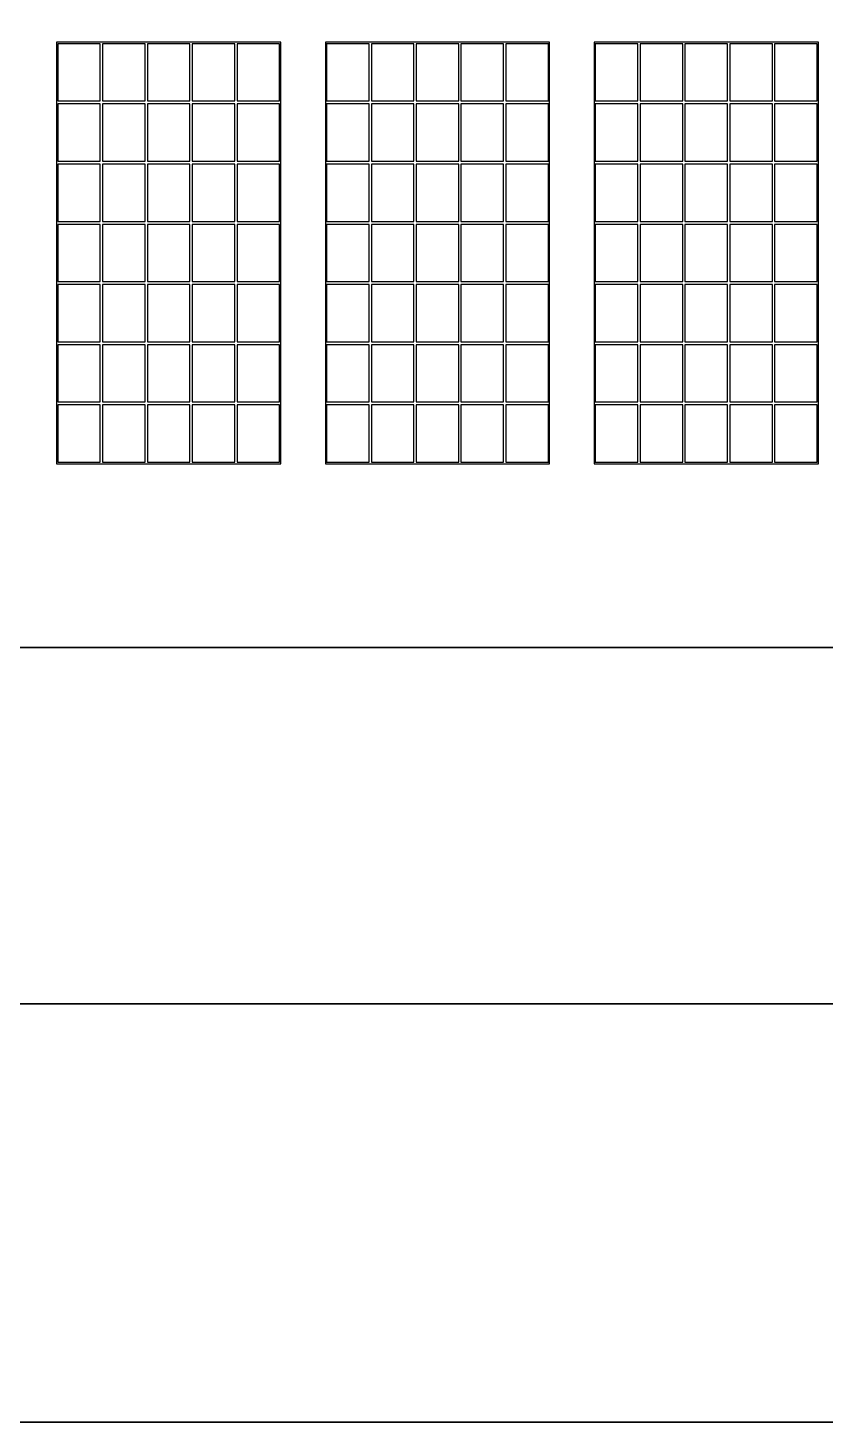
# Model space of a CAD drawing. Header units: centimetres. Extents: x -64.7 to 31.2, y -38.5 to 7.
# Drawn here: x -1.856 to -0.825, y 3.35 to 5.15 of the extents above; entities that cross this region are included whole.
import ezdxf

# ---------------------------------------------------------------- set-up
doc = ezdxf.new("R2010")
doc.units = ezdxf.units.CM
doc.header["$MEASUREMENT"] = 0
doc.layers.add('Layer 1', color=7, linetype='Continuous')

msp = doc.modelspace()

# ---------------------------------------------------------------- linework, layer by layer
at = {"layer": 'Layer 1', "color": 114, "lineweight": 35}
msp.add_open_spline([(-5.5, 6.95), (-5.5, 6.95), (2.5, 6.95), (2.5, 6.95), (2.5, 6.95), (2.5, 6.95), (2.5, 3.35), (2.5, 3.35), (2.5, 3.35), (2.5, 3.35), (-5.5, 3.35), (-5.5, 3.35), (-5.5, 3.35), (-5.5, 3.35), (-5.5, 6.95), (-5.5, 6.95)], degree=3, knots=[0, 0, 0, 0, 0.25, 0.25, 0.25, 0.25, 0.5, 0.5, 0.5, 0.5, 0.75, 0.75, 0.75, 0.75, 1, 1, 1, 1], dxfattribs=at)
at = {"layer": 'Layer 1', "color": 250, "lineweight": 35}
msp.add_open_spline([(-4.8, 6.41), (-4.8, 6.41), (1.8, 6.41), (1.8, 6.41), (1.8, 6.41), (1.8, 6.41), (1.8, 3.89), (1.8, 3.89), (1.8, 3.89), (1.8, 3.89), (-4.8, 3.89), (-4.8, 3.89), (-4.8, 3.89), (-4.8, 3.89), (-4.8, 6.41), (-4.8, 6.41)], degree=3, knots=[0, 0, 0, 0, 0.25, 0.25, 0.25, 0.25, 0.5, 0.5, 0.5, 0.5, 0.75, 0.75, 0.75, 0.75, 1, 1, 1, 1], dxfattribs=at)
at = {"layer": 'Layer 1', "color": 52, "lineweight": 35}
msp.add_open_spline([(-4.3105, 5.95), (-4.3105, 5.95), (1.3105, 5.95), (1.3105, 5.95), (1.3105, 5.95), (1.3105, 5.95), (1.3105, 4.35), (1.3105, 4.35), (1.3105, 4.35), (1.3105, 4.35), (-4.3105, 4.35), (-4.3105, 4.35), (-4.3105, 4.35), (-4.3105, 4.35), (-4.3105, 5.95), (-4.3105, 5.95)], degree=3, knots=[0, 0, 0, 0, 0.25, 0.25, 0.25, 0.25, 0.5, 0.5, 0.5, 0.5, 0.75, 0.75, 0.75, 0.75, 1, 1, 1, 1], dxfattribs=at)
at = {"layer": 'Layer 1', "color": 52}
for points in [[(-1.81849, 5.13141), (-1.81849, 5.13141), (-1.52886, 5.13141), (-1.52886, 5.13141), (-1.52886, 5.13141), (-1.52886, 5.13141), (-1.52886, 4.58738), (-1.52886, 4.58738), (-1.52886, 4.58738), (-1.52886, 4.58738), (-1.81849, 4.58738), (-1.81849, 4.58738), (-1.81849, 4.58738), (-1.81849, 4.58738), (-1.81849, 5.13141), (-1.81849, 5.13141)], [(-1.47114, 5.13141), (-1.47114, 5.13141), (-1.18151, 5.13141), (-1.18151, 5.13141), (-1.18151, 5.13141), (-1.18151, 5.13141), (-1.18151, 4.58738), (-1.18151, 4.58738), (-1.18151, 4.58738), (-1.18151, 4.58738), (-1.47114, 4.58738), (-1.47114, 4.58738), (-1.47114, 4.58738), (-1.47114, 4.58738), (-1.47114, 5.13141), (-1.47114, 5.13141)], [(-1.12378, 5.13141), (-1.12378, 5.13141), (-0.83415, 5.13141), (-0.83415, 5.13141), (-0.83415, 5.13141), (-0.83415, 5.13141), (-0.83415, 4.58738), (-0.83415, 4.58738), (-0.83415, 4.58738), (-0.83415, 4.58738), (-1.12378, 4.58738), (-1.12378, 4.58738), (-1.12378, 4.58738), (-1.12378, 4.58738), (-1.12378, 5.13141), (-1.12378, 5.13141)], [(-1.81705, 5.12947), (-1.81705, 5.12947), (-1.76202, 5.12947), (-1.76202, 5.12947), (-1.76202, 5.12947), (-1.76202, 5.12947), (-1.76202, 5.05563), (-1.76202, 5.05563), (-1.76202, 5.05563), (-1.76202, 5.05563), (-1.81705, 5.05563), (-1.81705, 5.05563), (-1.81705, 5.05563), (-1.81705, 5.05563), (-1.81705, 5.12947), (-1.81705, 5.12947)], [(-1.75912, 5.12947), (-1.75912, 5.12947), (-1.70409, 5.12947), (-1.70409, 5.12947), (-1.70409, 5.12947), (-1.70409, 5.12947), (-1.70409, 5.05563), (-1.70409, 5.05563), (-1.70409, 5.05563), (-1.70409, 5.05563), (-1.75912, 5.05563), (-1.75912, 5.05563), (-1.75912, 5.05563), (-1.75912, 5.05563), (-1.75912, 5.12947), (-1.75912, 5.12947)], [(-1.70119, 5.12947), (-1.70119, 5.12947), (-1.64616, 5.12947), (-1.64616, 5.12947), (-1.64616, 5.12947), (-1.64616, 5.12947), (-1.64616, 5.05563), (-1.64616, 5.05563), (-1.64616, 5.05563), (-1.64616, 5.05563), (-1.70119, 5.05563), (-1.70119, 5.05563), (-1.70119, 5.05563), (-1.70119, 5.05563), (-1.70119, 5.12947), (-1.70119, 5.12947)], [(-1.64327, 5.12947), (-1.64327, 5.12947), (-1.58824, 5.12947), (-1.58824, 5.12947), (-1.58824, 5.12947), (-1.58824, 5.12947), (-1.58824, 5.05563), (-1.58824, 5.05563), (-1.58824, 5.05563), (-1.58824, 5.05563), (-1.64327, 5.05563), (-1.64327, 5.05563), (-1.64327, 5.05563), (-1.64327, 5.05563), (-1.64327, 5.12947), (-1.64327, 5.12947)], [(-1.58534, 5.12947), (-1.58534, 5.12947), (-1.53031, 5.12947), (-1.53031, 5.12947), (-1.53031, 5.12947), (-1.53031, 5.12947), (-1.53031, 5.05563), (-1.53031, 5.05563), (-1.53031, 5.05563), (-1.53031, 5.05563), (-1.58534, 5.05563), (-1.58534, 5.05563), (-1.58534, 5.05563), (-1.58534, 5.05563), (-1.58534, 5.12947), (-1.58534, 5.12947)], [(-1.46969, 5.12947), (-1.46969, 5.12947), (-1.41466, 5.12947), (-1.41466, 5.12947), (-1.41466, 5.12947), (-1.41466, 5.12947), (-1.41466, 5.05563), (-1.41466, 5.05563), (-1.41466, 5.05563), (-1.41466, 5.05563), (-1.46969, 5.05563), (-1.46969, 5.05563), (-1.46969, 5.05563), (-1.46969, 5.05563), (-1.46969, 5.12947), (-1.46969, 5.12947)], [(-1.23798, 5.12947), (-1.23798, 5.12947), (-1.18295, 5.12947), (-1.18295, 5.12947), (-1.18295, 5.12947), (-1.18295, 5.12947), (-1.18295, 5.05563), (-1.18295, 5.05563), (-1.18295, 5.05563), (-1.18295, 5.05563), (-1.23798, 5.05563), (-1.23798, 5.05563), (-1.23798, 5.05563), (-1.23798, 5.05563), (-1.23798, 5.12947), (-1.23798, 5.12947)], [(-1.12233, 5.12947), (-1.12233, 5.12947), (-1.0673, 5.12947), (-1.0673, 5.12947), (-1.0673, 5.12947), (-1.0673, 5.12947), (-1.0673, 5.05563), (-1.0673, 5.05563), (-1.0673, 5.05563), (-1.0673, 5.05563), (-1.12233, 5.05563), (-1.12233, 5.05563), (-1.12233, 5.05563), (-1.12233, 5.05563), (-1.12233, 5.12947), (-1.12233, 5.12947)], [(-1.0644, 5.12947), (-1.0644, 5.12947), (-1.00937, 5.12947), (-1.00937, 5.12947), (-1.00937, 5.12947), (-1.00937, 5.12947), (-1.00937, 5.05563), (-1.00937, 5.05563), (-1.00937, 5.05563), (-1.00937, 5.05563), (-1.0644, 5.05563), (-1.0644, 5.05563), (-1.0644, 5.05563), (-1.0644, 5.05563), (-1.0644, 5.12947), (-1.0644, 5.12947)], [(-1.00648, 5.12947), (-1.00648, 5.12947), (-0.95145, 5.12947), (-0.95145, 5.12947), (-0.95145, 5.12947), (-0.95145, 5.12947), (-0.95145, 5.05563), (-0.95145, 5.05563), (-0.95145, 5.05563), (-0.95145, 5.05563), (-1.00648, 5.05563), (-1.00648, 5.05563), (-1.00648, 5.05563), (-1.00648, 5.05563), (-1.00648, 5.12947), (-1.00648, 5.12947)], [(-0.94855, 5.12947), (-0.94855, 5.12947), (-0.89352, 5.12947), (-0.89352, 5.12947), (-0.89352, 5.12947), (-0.89352, 5.12947), (-0.89352, 5.05563), (-0.89352, 5.05563), (-0.89352, 5.05563), (-0.89352, 5.05563), (-0.94855, 5.05563), (-0.94855, 5.05563), (-0.94855, 5.05563), (-0.94855, 5.05563), (-0.94855, 5.12947), (-0.94855, 5.12947)], [(-0.89063, 5.12947), (-0.89063, 5.12947), (-0.8356, 5.12947), (-0.8356, 5.12947), (-0.8356, 5.12947), (-0.8356, 5.12947), (-0.8356, 5.05563), (-0.8356, 5.05563), (-0.8356, 5.05563), (-0.8356, 5.05563), (-0.89063, 5.05563), (-0.89063, 5.05563), (-0.89063, 5.05563), (-0.89063, 5.05563), (-0.89063, 5.12947), (-0.89063, 5.12947)], [(-1.81705, 5.05175), (-1.81705, 5.05175), (-1.76202, 5.05175), (-1.76202, 5.05175), (-1.76202, 5.05175), (-1.76202, 5.05175), (-1.76202, 4.97792), (-1.76202, 4.97792), (-1.76202, 4.97792), (-1.76202, 4.97792), (-1.81705, 4.97792), (-1.81705, 4.97792), (-1.81705, 4.97792), (-1.81705, 4.97792), (-1.81705, 5.05175), (-1.81705, 5.05175)], [(-1.75912, 5.05175), (-1.75912, 5.05175), (-1.70409, 5.05175), (-1.70409, 5.05175), (-1.70409, 5.05175), (-1.70409, 5.05175), (-1.70409, 4.97792), (-1.70409, 4.97792), (-1.70409, 4.97792), (-1.70409, 4.97792), (-1.75912, 4.97792), (-1.75912, 4.97792), (-1.75912, 4.97792), (-1.75912, 4.97792), (-1.75912, 5.05175), (-1.75912, 5.05175)], [(-1.70119, 5.05175), (-1.70119, 5.05175), (-1.64616, 5.05175), (-1.64616, 5.05175), (-1.64616, 5.05175), (-1.64616, 5.05175), (-1.64616, 4.97792), (-1.64616, 4.97792), (-1.64616, 4.97792), (-1.64616, 4.97792), (-1.70119, 4.97792), (-1.70119, 4.97792), (-1.70119, 4.97792), (-1.70119, 4.97792), (-1.70119, 5.05175), (-1.70119, 5.05175)], [(-1.64327, 5.05175), (-1.64327, 5.05175), (-1.58824, 5.05175), (-1.58824, 5.05175), (-1.58824, 5.05175), (-1.58824, 5.05175), (-1.58824, 4.97792), (-1.58824, 4.97792), (-1.58824, 4.97792), (-1.58824, 4.97792), (-1.64327, 4.97792), (-1.64327, 4.97792), (-1.64327, 4.97792), (-1.64327, 4.97792), (-1.64327, 5.05175), (-1.64327, 5.05175)], [(-1.58534, 5.05175), (-1.58534, 5.05175), (-1.53031, 5.05175), (-1.53031, 5.05175), (-1.53031, 5.05175), (-1.53031, 5.05175), (-1.53031, 4.97792), (-1.53031, 4.97792), (-1.53031, 4.97792), (-1.53031, 4.97792), (-1.58534, 4.97792), (-1.58534, 4.97792), (-1.58534, 4.97792), (-1.58534, 4.97792), (-1.58534, 5.05175), (-1.58534, 5.05175)], [(-1.41176, 5.05175), (-1.41176, 5.05175), (-1.35673, 5.05175), (-1.35673, 5.05175), (-1.35673, 5.05175), (-1.35673, 5.05175), (-1.35673, 4.97792), (-1.35673, 4.97792), (-1.35673, 4.97792), (-1.35673, 4.97792), (-1.41176, 4.97792), (-1.41176, 4.97792), (-1.41176, 4.97792), (-1.41176, 4.97792), (-1.41176, 5.05175), (-1.41176, 5.05175)], [(-1.35384, 5.05175), (-1.35384, 5.05175), (-1.29881, 5.05175), (-1.29881, 5.05175), (-1.29881, 5.05175), (-1.29881, 5.05175), (-1.29881, 4.97792), (-1.29881, 4.97792), (-1.29881, 4.97792), (-1.29881, 4.97792), (-1.35384, 4.97792), (-1.35384, 4.97792), (-1.35384, 4.97792), (-1.35384, 4.97792), (-1.35384, 5.05175), (-1.35384, 5.05175)], [(-1.29591, 5.05175), (-1.29591, 5.05175), (-1.24088, 5.05175), (-1.24088, 5.05175), (-1.24088, 5.05175), (-1.24088, 5.05175), (-1.24088, 4.97792), (-1.24088, 4.97792), (-1.24088, 4.97792), (-1.24088, 4.97792), (-1.29591, 4.97792), (-1.29591, 4.97792), (-1.29591, 4.97792), (-1.29591, 4.97792), (-1.29591, 5.05175), (-1.29591, 5.05175)], [(-1.12233, 5.05175), (-1.12233, 5.05175), (-1.0673, 5.05175), (-1.0673, 5.05175), (-1.0673, 5.05175), (-1.0673, 5.05175), (-1.0673, 4.97792), (-1.0673, 4.97792), (-1.0673, 4.97792), (-1.0673, 4.97792), (-1.12233, 4.97792), (-1.12233, 4.97792), (-1.12233, 4.97792), (-1.12233, 4.97792), (-1.12233, 5.05175), (-1.12233, 5.05175)], [(-1.0644, 5.05175), (-1.0644, 5.05175), (-1.00937, 5.05175), (-1.00937, 5.05175), (-1.00937, 5.05175), (-1.00937, 5.05175), (-1.00937, 4.97792), (-1.00937, 4.97792), (-1.00937, 4.97792), (-1.00937, 4.97792), (-1.0644, 4.97792), (-1.0644, 4.97792), (-1.0644, 4.97792), (-1.0644, 4.97792), (-1.0644, 5.05175), (-1.0644, 5.05175)], [(-1.00648, 5.05175), (-1.00648, 5.05175), (-0.95145, 5.05175), (-0.95145, 5.05175), (-0.95145, 5.05175), (-0.95145, 5.05175), (-0.95145, 4.97792), (-0.95145, 4.97792), (-0.95145, 4.97792), (-0.95145, 4.97792), (-1.00648, 4.97792), (-1.00648, 4.97792), (-1.00648, 4.97792), (-1.00648, 4.97792), (-1.00648, 5.05175), (-1.00648, 5.05175)], [(-0.94855, 5.05175), (-0.94855, 5.05175), (-0.89352, 5.05175), (-0.89352, 5.05175), (-0.89352, 5.05175), (-0.89352, 5.05175), (-0.89352, 4.97792), (-0.89352, 4.97792), (-0.89352, 4.97792), (-0.89352, 4.97792), (-0.94855, 4.97792), (-0.94855, 4.97792), (-0.94855, 4.97792), (-0.94855, 4.97792), (-0.94855, 5.05175), (-0.94855, 5.05175)], [(-0.89063, 5.05175), (-0.89063, 5.05175), (-0.8356, 5.05175), (-0.8356, 5.05175), (-0.8356, 5.05175), (-0.8356, 5.05175), (-0.8356, 4.97792), (-0.8356, 4.97792), (-0.8356, 4.97792), (-0.8356, 4.97792), (-0.89063, 4.97792), (-0.89063, 4.97792), (-0.89063, 4.97792), (-0.89063, 4.97792), (-0.89063, 5.05175), (-0.89063, 5.05175)], [(-1.81705, 4.97403), (-1.81705, 4.97403), (-1.76202, 4.97403), (-1.76202, 4.97403), (-1.76202, 4.97403), (-1.76202, 4.97403), (-1.76202, 4.9002), (-1.76202, 4.9002), (-1.76202, 4.9002), (-1.76202, 4.9002), (-1.81705, 4.9002), (-1.81705, 4.9002), (-1.81705, 4.9002), (-1.81705, 4.9002), (-1.81705, 4.97403), (-1.81705, 4.97403)], [(-1.75912, 4.97403), (-1.75912, 4.97403), (-1.70409, 4.97403), (-1.70409, 4.97403), (-1.70409, 4.97403), (-1.70409, 4.97403), (-1.70409, 4.9002), (-1.70409, 4.9002), (-1.70409, 4.9002), (-1.70409, 4.9002), (-1.75912, 4.9002), (-1.75912, 4.9002), (-1.75912, 4.9002), (-1.75912, 4.9002), (-1.75912, 4.97403), (-1.75912, 4.97403)], [(-1.70119, 4.97403), (-1.70119, 4.97403), (-1.64616, 4.97403), (-1.64616, 4.97403), (-1.64616, 4.97403), (-1.64616, 4.97403), (-1.64616, 4.9002), (-1.64616, 4.9002), (-1.64616, 4.9002), (-1.64616, 4.9002), (-1.70119, 4.9002), (-1.70119, 4.9002), (-1.70119, 4.9002), (-1.70119, 4.9002), (-1.70119, 4.97403), (-1.70119, 4.97403)], [(-1.64327, 4.97403), (-1.64327, 4.97403), (-1.58824, 4.97403), (-1.58824, 4.97403), (-1.58824, 4.97403), (-1.58824, 4.97403), (-1.58824, 4.9002), (-1.58824, 4.9002), (-1.58824, 4.9002), (-1.58824, 4.9002), (-1.64327, 4.9002), (-1.64327, 4.9002), (-1.64327, 4.9002), (-1.64327, 4.9002), (-1.64327, 4.97403), (-1.64327, 4.97403)], [(-1.58534, 4.97403), (-1.58534, 4.97403), (-1.53031, 4.97403), (-1.53031, 4.97403), (-1.53031, 4.97403), (-1.53031, 4.97403), (-1.53031, 4.9002), (-1.53031, 4.9002), (-1.53031, 4.9002), (-1.53031, 4.9002), (-1.58534, 4.9002), (-1.58534, 4.9002), (-1.58534, 4.9002), (-1.58534, 4.9002), (-1.58534, 4.97403), (-1.58534, 4.97403)], [(-1.46969, 4.97403), (-1.46969, 4.97403), (-1.41466, 4.97403), (-1.41466, 4.97403), (-1.41466, 4.97403), (-1.41466, 4.97403), (-1.41466, 4.9002), (-1.41466, 4.9002), (-1.41466, 4.9002), (-1.41466, 4.9002), (-1.46969, 4.9002), (-1.46969, 4.9002), (-1.46969, 4.9002), (-1.46969, 4.9002), (-1.46969, 4.97403), (-1.46969, 4.97403)], [(-1.41176, 4.97403), (-1.41176, 4.97403), (-1.35673, 4.97403), (-1.35673, 4.97403), (-1.35673, 4.97403), (-1.35673, 4.97403), (-1.35673, 4.9002), (-1.35673, 4.9002), (-1.35673, 4.9002), (-1.35673, 4.9002), (-1.41176, 4.9002), (-1.41176, 4.9002), (-1.41176, 4.9002), (-1.41176, 4.9002), (-1.41176, 4.97403), (-1.41176, 4.97403)], [(-1.35384, 4.97403), (-1.35384, 4.97403), (-1.29881, 4.97403), (-1.29881, 4.97403), (-1.29881, 4.97403), (-1.29881, 4.97403), (-1.29881, 4.9002), (-1.29881, 4.9002), (-1.29881, 4.9002), (-1.29881, 4.9002), (-1.35384, 4.9002), (-1.35384, 4.9002), (-1.35384, 4.9002), (-1.35384, 4.9002), (-1.35384, 4.97403), (-1.35384, 4.97403)], [(-1.29591, 4.97403), (-1.29591, 4.97403), (-1.24088, 4.97403), (-1.24088, 4.97403), (-1.24088, 4.97403), (-1.24088, 4.97403), (-1.24088, 4.9002), (-1.24088, 4.9002), (-1.24088, 4.9002), (-1.24088, 4.9002), (-1.29591, 4.9002), (-1.29591, 4.9002), (-1.29591, 4.9002), (-1.29591, 4.9002), (-1.29591, 4.97403), (-1.29591, 4.97403)], [(-1.12233, 4.97403), (-1.12233, 4.97403), (-1.0673, 4.97403), (-1.0673, 4.97403), (-1.0673, 4.97403), (-1.0673, 4.97403), (-1.0673, 4.9002), (-1.0673, 4.9002), (-1.0673, 4.9002), (-1.0673, 4.9002), (-1.12233, 4.9002), (-1.12233, 4.9002), (-1.12233, 4.9002), (-1.12233, 4.9002), (-1.12233, 4.97403), (-1.12233, 4.97403)], [(-1.0644, 4.97403), (-1.0644, 4.97403), (-1.00937, 4.97403), (-1.00937, 4.97403), (-1.00937, 4.97403), (-1.00937, 4.97403), (-1.00937, 4.9002), (-1.00937, 4.9002), (-1.00937, 4.9002), (-1.00937, 4.9002), (-1.0644, 4.9002), (-1.0644, 4.9002), (-1.0644, 4.9002), (-1.0644, 4.9002), (-1.0644, 4.97403), (-1.0644, 4.97403)], [(-1.00648, 4.97403), (-1.00648, 4.97403), (-0.95145, 4.97403), (-0.95145, 4.97403), (-0.95145, 4.97403), (-0.95145, 4.97403), (-0.95145, 4.9002), (-0.95145, 4.9002), (-0.95145, 4.9002), (-0.95145, 4.9002), (-1.00648, 4.9002), (-1.00648, 4.9002), (-1.00648, 4.9002), (-1.00648, 4.9002), (-1.00648, 4.97403), (-1.00648, 4.97403)], [(-0.94855, 4.97403), (-0.94855, 4.97403), (-0.89352, 4.97403), (-0.89352, 4.97403), (-0.89352, 4.97403), (-0.89352, 4.97403), (-0.89352, 4.9002), (-0.89352, 4.9002), (-0.89352, 4.9002), (-0.89352, 4.9002), (-0.94855, 4.9002), (-0.94855, 4.9002), (-0.94855, 4.9002), (-0.94855, 4.9002), (-0.94855, 4.97403), (-0.94855, 4.97403)], [(-0.89063, 4.97403), (-0.89063, 4.97403), (-0.8356, 4.97403), (-0.8356, 4.97403), (-0.8356, 4.97403), (-0.8356, 4.97403), (-0.8356, 4.9002), (-0.8356, 4.9002), (-0.8356, 4.9002), (-0.8356, 4.9002), (-0.89063, 4.9002), (-0.89063, 4.9002), (-0.89063, 4.9002), (-0.89063, 4.9002), (-0.89063, 4.97403), (-0.89063, 4.97403)], [(-1.81705, 4.89631), (-1.81705, 4.89631), (-1.76202, 4.89631), (-1.76202, 4.89631), (-1.76202, 4.89631), (-1.76202, 4.89631), (-1.76202, 4.82248), (-1.76202, 4.82248), (-1.76202, 4.82248), (-1.76202, 4.82248), (-1.81705, 4.82248), (-1.81705, 4.82248), (-1.81705, 4.82248), (-1.81705, 4.82248), (-1.81705, 4.89631), (-1.81705, 4.89631)], [(-1.75912, 4.89631), (-1.75912, 4.89631), (-1.70409, 4.89631), (-1.70409, 4.89631), (-1.70409, 4.89631), (-1.70409, 4.89631), (-1.70409, 4.82248), (-1.70409, 4.82248), (-1.70409, 4.82248), (-1.70409, 4.82248), (-1.75912, 4.82248), (-1.75912, 4.82248), (-1.75912, 4.82248), (-1.75912, 4.82248), (-1.75912, 4.89631), (-1.75912, 4.89631)], [(-1.70119, 4.89631), (-1.70119, 4.89631), (-1.64616, 4.89631), (-1.64616, 4.89631), (-1.64616, 4.89631), (-1.64616, 4.89631), (-1.64616, 4.82248), (-1.64616, 4.82248), (-1.64616, 4.82248), (-1.64616, 4.82248), (-1.70119, 4.82248), (-1.70119, 4.82248), (-1.70119, 4.82248), (-1.70119, 4.82248), (-1.70119, 4.89631), (-1.70119, 4.89631)], [(-1.64327, 4.89631), (-1.64327, 4.89631), (-1.58824, 4.89631), (-1.58824, 4.89631), (-1.58824, 4.89631), (-1.58824, 4.89631), (-1.58824, 4.82248), (-1.58824, 4.82248), (-1.58824, 4.82248), (-1.58824, 4.82248), (-1.64327, 4.82248), (-1.64327, 4.82248), (-1.64327, 4.82248), (-1.64327, 4.82248), (-1.64327, 4.89631), (-1.64327, 4.89631)], [(-1.58534, 4.89631), (-1.58534, 4.89631), (-1.53031, 4.89631), (-1.53031, 4.89631), (-1.53031, 4.89631), (-1.53031, 4.89631), (-1.53031, 4.82248), (-1.53031, 4.82248), (-1.53031, 4.82248), (-1.53031, 4.82248), (-1.58534, 4.82248), (-1.58534, 4.82248), (-1.58534, 4.82248), (-1.58534, 4.82248), (-1.58534, 4.89631), (-1.58534, 4.89631)], [(-1.46969, 4.89631), (-1.46969, 4.89631), (-1.41466, 4.89631), (-1.41466, 4.89631), (-1.41466, 4.89631), (-1.41466, 4.89631), (-1.41466, 4.82248), (-1.41466, 4.82248), (-1.41466, 4.82248), (-1.41466, 4.82248), (-1.46969, 4.82248), (-1.46969, 4.82248), (-1.46969, 4.82248), (-1.46969, 4.82248), (-1.46969, 4.89631), (-1.46969, 4.89631)], [(-1.41176, 4.89631), (-1.41176, 4.89631), (-1.35673, 4.89631), (-1.35673, 4.89631), (-1.35673, 4.89631), (-1.35673, 4.89631), (-1.35673, 4.82248), (-1.35673, 4.82248), (-1.35673, 4.82248), (-1.35673, 4.82248), (-1.41176, 4.82248), (-1.41176, 4.82248), (-1.41176, 4.82248), (-1.41176, 4.82248), (-1.41176, 4.89631), (-1.41176, 4.89631)], [(-1.35384, 4.89631), (-1.35384, 4.89631), (-1.29881, 4.89631), (-1.29881, 4.89631), (-1.29881, 4.89631), (-1.29881, 4.89631), (-1.29881, 4.82248), (-1.29881, 4.82248), (-1.29881, 4.82248), (-1.29881, 4.82248), (-1.35384, 4.82248), (-1.35384, 4.82248), (-1.35384, 4.82248), (-1.35384, 4.82248), (-1.35384, 4.89631), (-1.35384, 4.89631)], [(-1.23798, 4.89631), (-1.23798, 4.89631), (-1.18295, 4.89631), (-1.18295, 4.89631), (-1.18295, 4.89631), (-1.18295, 4.89631), (-1.18295, 4.82248), (-1.18295, 4.82248), (-1.18295, 4.82248), (-1.18295, 4.82248), (-1.23798, 4.82248), (-1.23798, 4.82248), (-1.23798, 4.82248), (-1.23798, 4.82248), (-1.23798, 4.89631), (-1.23798, 4.89631)], [(-1.12233, 4.89631), (-1.12233, 4.89631), (-1.0673, 4.89631), (-1.0673, 4.89631), (-1.0673, 4.89631), (-1.0673, 4.89631), (-1.0673, 4.82248), (-1.0673, 4.82248), (-1.0673, 4.82248), (-1.0673, 4.82248), (-1.12233, 4.82248), (-1.12233, 4.82248), (-1.12233, 4.82248), (-1.12233, 4.82248), (-1.12233, 4.89631), (-1.12233, 4.89631)], [(-1.0644, 4.89631), (-1.0644, 4.89631), (-1.00937, 4.89631), (-1.00937, 4.89631), (-1.00937, 4.89631), (-1.00937, 4.89631), (-1.00937, 4.82248), (-1.00937, 4.82248), (-1.00937, 4.82248), (-1.00937, 4.82248), (-1.0644, 4.82248), (-1.0644, 4.82248), (-1.0644, 4.82248), (-1.0644, 4.82248), (-1.0644, 4.89631), (-1.0644, 4.89631)], [(-1.00648, 4.89631), (-1.00648, 4.89631), (-0.95145, 4.89631), (-0.95145, 4.89631), (-0.95145, 4.89631), (-0.95145, 4.89631), (-0.95145, 4.82248), (-0.95145, 4.82248), (-0.95145, 4.82248), (-0.95145, 4.82248), (-1.00648, 4.82248), (-1.00648, 4.82248), (-1.00648, 4.82248), (-1.00648, 4.82248), (-1.00648, 4.89631), (-1.00648, 4.89631)], [(-0.94855, 4.89631), (-0.94855, 4.89631), (-0.89352, 4.89631), (-0.89352, 4.89631), (-0.89352, 4.89631), (-0.89352, 4.89631), (-0.89352, 4.82248), (-0.89352, 4.82248), (-0.89352, 4.82248), (-0.89352, 4.82248), (-0.94855, 4.82248), (-0.94855, 4.82248), (-0.94855, 4.82248), (-0.94855, 4.82248), (-0.94855, 4.89631), (-0.94855, 4.89631)], [(-0.89063, 4.89631), (-0.89063, 4.89631), (-0.8356, 4.89631), (-0.8356, 4.89631), (-0.8356, 4.89631), (-0.8356, 4.89631), (-0.8356, 4.82248), (-0.8356, 4.82248), (-0.8356, 4.82248), (-0.8356, 4.82248), (-0.89063, 4.82248), (-0.89063, 4.82248), (-0.89063, 4.82248), (-0.89063, 4.82248), (-0.89063, 4.89631), (-0.89063, 4.89631)], [(-1.81705, 4.81859), (-1.81705, 4.81859), (-1.76202, 4.81859), (-1.76202, 4.81859), (-1.76202, 4.81859), (-1.76202, 4.81859), (-1.76202, 4.74476), (-1.76202, 4.74476), (-1.76202, 4.74476), (-1.76202, 4.74476), (-1.81705, 4.74476), (-1.81705, 4.74476), (-1.81705, 4.74476), (-1.81705, 4.74476), (-1.81705, 4.81859), (-1.81705, 4.81859)], [(-1.75912, 4.81859), (-1.75912, 4.81859), (-1.70409, 4.81859), (-1.70409, 4.81859), (-1.70409, 4.81859), (-1.70409, 4.81859), (-1.70409, 4.74476), (-1.70409, 4.74476), (-1.70409, 4.74476), (-1.70409, 4.74476), (-1.75912, 4.74476), (-1.75912, 4.74476), (-1.75912, 4.74476), (-1.75912, 4.74476), (-1.75912, 4.81859), (-1.75912, 4.81859)], [(-1.70119, 4.81859), (-1.70119, 4.81859), (-1.64616, 4.81859), (-1.64616, 4.81859), (-1.64616, 4.81859), (-1.64616, 4.81859), (-1.64616, 4.74476), (-1.64616, 4.74476), (-1.64616, 4.74476), (-1.64616, 4.74476), (-1.70119, 4.74476), (-1.70119, 4.74476), (-1.70119, 4.74476), (-1.70119, 4.74476), (-1.70119, 4.81859), (-1.70119, 4.81859)], [(-1.64327, 4.81859), (-1.64327, 4.81859), (-1.58824, 4.81859), (-1.58824, 4.81859), (-1.58824, 4.81859), (-1.58824, 4.81859), (-1.58824, 4.74476), (-1.58824, 4.74476), (-1.58824, 4.74476), (-1.58824, 4.74476), (-1.64327, 4.74476), (-1.64327, 4.74476), (-1.64327, 4.74476), (-1.64327, 4.74476), (-1.64327, 4.81859), (-1.64327, 4.81859)], [(-1.58534, 4.81859), (-1.58534, 4.81859), (-1.53031, 4.81859), (-1.53031, 4.81859), (-1.53031, 4.81859), (-1.53031, 4.81859), (-1.53031, 4.74476), (-1.53031, 4.74476), (-1.53031, 4.74476), (-1.53031, 4.74476), (-1.58534, 4.74476), (-1.58534, 4.74476), (-1.58534, 4.74476), (-1.58534, 4.74476), (-1.58534, 4.81859), (-1.58534, 4.81859)], [(-1.46969, 4.81859), (-1.46969, 4.81859), (-1.41466, 4.81859), (-1.41466, 4.81859), (-1.41466, 4.81859), (-1.41466, 4.81859), (-1.41466, 4.74476), (-1.41466, 4.74476), (-1.41466, 4.74476), (-1.41466, 4.74476), (-1.46969, 4.74476), (-1.46969, 4.74476), (-1.46969, 4.74476), (-1.46969, 4.74476), (-1.46969, 4.81859), (-1.46969, 4.81859)], [(-1.41176, 4.81859), (-1.41176, 4.81859), (-1.35673, 4.81859), (-1.35673, 4.81859), (-1.35673, 4.81859), (-1.35673, 4.81859), (-1.35673, 4.74476), (-1.35673, 4.74476), (-1.35673, 4.74476), (-1.35673, 4.74476), (-1.41176, 4.74476), (-1.41176, 4.74476), (-1.41176, 4.74476), (-1.41176, 4.74476), (-1.41176, 4.81859), (-1.41176, 4.81859)], [(-1.29591, 4.81859), (-1.29591, 4.81859), (-1.24088, 4.81859), (-1.24088, 4.81859), (-1.24088, 4.81859), (-1.24088, 4.81859), (-1.24088, 4.74476), (-1.24088, 4.74476), (-1.24088, 4.74476), (-1.24088, 4.74476), (-1.29591, 4.74476), (-1.29591, 4.74476), (-1.29591, 4.74476), (-1.29591, 4.74476), (-1.29591, 4.81859), (-1.29591, 4.81859)], [(-1.23798, 4.81859), (-1.23798, 4.81859), (-1.18295, 4.81859), (-1.18295, 4.81859), (-1.18295, 4.81859), (-1.18295, 4.81859), (-1.18295, 4.74476), (-1.18295, 4.74476), (-1.18295, 4.74476), (-1.18295, 4.74476), (-1.23798, 4.74476), (-1.23798, 4.74476), (-1.23798, 4.74476), (-1.23798, 4.74476), (-1.23798, 4.81859), (-1.23798, 4.81859)], [(-1.12233, 4.81859), (-1.12233, 4.81859), (-1.0673, 4.81859), (-1.0673, 4.81859), (-1.0673, 4.81859), (-1.0673, 4.81859), (-1.0673, 4.74476), (-1.0673, 4.74476), (-1.0673, 4.74476), (-1.0673, 4.74476), (-1.12233, 4.74476), (-1.12233, 4.74476), (-1.12233, 4.74476), (-1.12233, 4.74476), (-1.12233, 4.81859), (-1.12233, 4.81859)], [(-1.0644, 4.81859), (-1.0644, 4.81859), (-1.00937, 4.81859), (-1.00937, 4.81859), (-1.00937, 4.81859), (-1.00937, 4.81859), (-1.00937, 4.74476), (-1.00937, 4.74476), (-1.00937, 4.74476), (-1.00937, 4.74476), (-1.0644, 4.74476), (-1.0644, 4.74476), (-1.0644, 4.74476), (-1.0644, 4.74476), (-1.0644, 4.81859), (-1.0644, 4.81859)], [(-1.00648, 4.81859), (-1.00648, 4.81859), (-0.95145, 4.81859), (-0.95145, 4.81859), (-0.95145, 4.81859), (-0.95145, 4.81859), (-0.95145, 4.74476), (-0.95145, 4.74476), (-0.95145, 4.74476), (-0.95145, 4.74476), (-1.00648, 4.74476), (-1.00648, 4.74476), (-1.00648, 4.74476), (-1.00648, 4.74476), (-1.00648, 4.81859), (-1.00648, 4.81859)], [(-0.94855, 4.81859), (-0.94855, 4.81859), (-0.89352, 4.81859), (-0.89352, 4.81859), (-0.89352, 4.81859), (-0.89352, 4.81859), (-0.89352, 4.74476), (-0.89352, 4.74476), (-0.89352, 4.74476), (-0.89352, 4.74476), (-0.94855, 4.74476), (-0.94855, 4.74476), (-0.94855, 4.74476), (-0.94855, 4.74476), (-0.94855, 4.81859), (-0.94855, 4.81859)], [(-0.89063, 4.81859), (-0.89063, 4.81859), (-0.8356, 4.81859), (-0.8356, 4.81859), (-0.8356, 4.81859), (-0.8356, 4.81859), (-0.8356, 4.74476), (-0.8356, 4.74476), (-0.8356, 4.74476), (-0.8356, 4.74476), (-0.89063, 4.74476), (-0.89063, 4.74476), (-0.89063, 4.74476), (-0.89063, 4.74476), (-0.89063, 4.81859), (-0.89063, 4.81859)], [(-1.81705, 4.74087), (-1.81705, 4.74087), (-1.76202, 4.74087), (-1.76202, 4.74087), (-1.76202, 4.74087), (-1.76202, 4.74087), (-1.76202, 4.66704), (-1.76202, 4.66704), (-1.76202, 4.66704), (-1.76202, 4.66704), (-1.81705, 4.66704), (-1.81705, 4.66704), (-1.81705, 4.66704), (-1.81705, 4.66704), (-1.81705, 4.74087), (-1.81705, 4.74087)], [(-1.75912, 4.74087), (-1.75912, 4.74087), (-1.70409, 4.74087), (-1.70409, 4.74087), (-1.70409, 4.74087), (-1.70409, 4.74087), (-1.70409, 4.66704), (-1.70409, 4.66704), (-1.70409, 4.66704), (-1.70409, 4.66704), (-1.75912, 4.66704), (-1.75912, 4.66704), (-1.75912, 4.66704), (-1.75912, 4.66704), (-1.75912, 4.74087), (-1.75912, 4.74087)], [(-1.70119, 4.74087), (-1.70119, 4.74087), (-1.64616, 4.74087), (-1.64616, 4.74087), (-1.64616, 4.74087), (-1.64616, 4.74087), (-1.64616, 4.66704), (-1.64616, 4.66704), (-1.64616, 4.66704), (-1.64616, 4.66704), (-1.70119, 4.66704), (-1.70119, 4.66704), (-1.70119, 4.66704), (-1.70119, 4.66704), (-1.70119, 4.74087), (-1.70119, 4.74087)], [(-1.64327, 4.74087), (-1.64327, 4.74087), (-1.58824, 4.74087), (-1.58824, 4.74087), (-1.58824, 4.74087), (-1.58824, 4.74087), (-1.58824, 4.66704), (-1.58824, 4.66704), (-1.58824, 4.66704), (-1.58824, 4.66704), (-1.64327, 4.66704), (-1.64327, 4.66704), (-1.64327, 4.66704), (-1.64327, 4.66704), (-1.64327, 4.74087), (-1.64327, 4.74087)], [(-1.58534, 4.74087), (-1.58534, 4.74087), (-1.53031, 4.74087), (-1.53031, 4.74087), (-1.53031, 4.74087), (-1.53031, 4.74087), (-1.53031, 4.66704), (-1.53031, 4.66704), (-1.53031, 4.66704), (-1.53031, 4.66704), (-1.58534, 4.66704), (-1.58534, 4.66704), (-1.58534, 4.66704), (-1.58534, 4.66704), (-1.58534, 4.74087), (-1.58534, 4.74087)], [(-1.46969, 4.74087), (-1.46969, 4.74087), (-1.41466, 4.74087), (-1.41466, 4.74087), (-1.41466, 4.74087), (-1.41466, 4.74087), (-1.41466, 4.66704), (-1.41466, 4.66704), (-1.41466, 4.66704), (-1.41466, 4.66704), (-1.46969, 4.66704), (-1.46969, 4.66704), (-1.46969, 4.66704), (-1.46969, 4.66704), (-1.46969, 4.74087), (-1.46969, 4.74087)], [(-1.35384, 4.74087), (-1.35384, 4.74087), (-1.29881, 4.74087), (-1.29881, 4.74087), (-1.29881, 4.74087), (-1.29881, 4.74087), (-1.29881, 4.66704), (-1.29881, 4.66704), (-1.29881, 4.66704), (-1.29881, 4.66704), (-1.35384, 4.66704), (-1.35384, 4.66704), (-1.35384, 4.66704), (-1.35384, 4.66704), (-1.35384, 4.74087), (-1.35384, 4.74087)], [(-1.29591, 4.74087), (-1.29591, 4.74087), (-1.24088, 4.74087), (-1.24088, 4.74087), (-1.24088, 4.74087), (-1.24088, 4.74087), (-1.24088, 4.66704), (-1.24088, 4.66704), (-1.24088, 4.66704), (-1.24088, 4.66704), (-1.29591, 4.66704), (-1.29591, 4.66704), (-1.29591, 4.66704), (-1.29591, 4.66704), (-1.29591, 4.74087), (-1.29591, 4.74087)], [(-1.23798, 4.74087), (-1.23798, 4.74087), (-1.18295, 4.74087), (-1.18295, 4.74087), (-1.18295, 4.74087), (-1.18295, 4.74087), (-1.18295, 4.66704), (-1.18295, 4.66704), (-1.18295, 4.66704), (-1.18295, 4.66704), (-1.23798, 4.66704), (-1.23798, 4.66704), (-1.23798, 4.66704), (-1.23798, 4.66704), (-1.23798, 4.74087), (-1.23798, 4.74087)], [(-1.12233, 4.74087), (-1.12233, 4.74087), (-1.0673, 4.74087), (-1.0673, 4.74087), (-1.0673, 4.74087), (-1.0673, 4.74087), (-1.0673, 4.66704), (-1.0673, 4.66704), (-1.0673, 4.66704), (-1.0673, 4.66704), (-1.12233, 4.66704), (-1.12233, 4.66704), (-1.12233, 4.66704), (-1.12233, 4.66704), (-1.12233, 4.74087), (-1.12233, 4.74087)], [(-1.0644, 4.74087), (-1.0644, 4.74087), (-1.00937, 4.74087), (-1.00937, 4.74087), (-1.00937, 4.74087), (-1.00937, 4.74087), (-1.00937, 4.66704), (-1.00937, 4.66704), (-1.00937, 4.66704), (-1.00937, 4.66704), (-1.0644, 4.66704), (-1.0644, 4.66704), (-1.0644, 4.66704), (-1.0644, 4.66704), (-1.0644, 4.74087), (-1.0644, 4.74087)], [(-1.00648, 4.74087), (-1.00648, 4.74087), (-0.95145, 4.74087), (-0.95145, 4.74087), (-0.95145, 4.74087), (-0.95145, 4.74087), (-0.95145, 4.66704), (-0.95145, 4.66704), (-0.95145, 4.66704), (-0.95145, 4.66704), (-1.00648, 4.66704), (-1.00648, 4.66704), (-1.00648, 4.66704), (-1.00648, 4.66704), (-1.00648, 4.74087), (-1.00648, 4.74087)], [(-0.94855, 4.74087), (-0.94855, 4.74087), (-0.89352, 4.74087), (-0.89352, 4.74087), (-0.89352, 4.74087), (-0.89352, 4.74087), (-0.89352, 4.66704), (-0.89352, 4.66704), (-0.89352, 4.66704), (-0.89352, 4.66704), (-0.94855, 4.66704), (-0.94855, 4.66704), (-0.94855, 4.66704), (-0.94855, 4.66704), (-0.94855, 4.74087), (-0.94855, 4.74087)], [(-0.89063, 4.74087), (-0.89063, 4.74087), (-0.8356, 4.74087), (-0.8356, 4.74087), (-0.8356, 4.74087), (-0.8356, 4.74087), (-0.8356, 4.66704), (-0.8356, 4.66704), (-0.8356, 4.66704), (-0.8356, 4.66704), (-0.89063, 4.66704), (-0.89063, 4.66704), (-0.89063, 4.66704), (-0.89063, 4.66704), (-0.89063, 4.74087), (-0.89063, 4.74087)], [(-1.81705, 4.66316), (-1.81705, 4.66316), (-1.76202, 4.66316), (-1.76202, 4.66316), (-1.76202, 4.66316), (-1.76202, 4.66316), (-1.76202, 4.58932), (-1.76202, 4.58932), (-1.76202, 4.58932), (-1.76202, 4.58932), (-1.81705, 4.58932), (-1.81705, 4.58932), (-1.81705, 4.58932), (-1.81705, 4.58932), (-1.81705, 4.66316), (-1.81705, 4.66316)], [(-1.75912, 4.66316), (-1.75912, 4.66316), (-1.70409, 4.66316), (-1.70409, 4.66316), (-1.70409, 4.66316), (-1.70409, 4.66316), (-1.70409, 4.58932), (-1.70409, 4.58932), (-1.70409, 4.58932), (-1.70409, 4.58932), (-1.75912, 4.58932), (-1.75912, 4.58932), (-1.75912, 4.58932), (-1.75912, 4.58932), (-1.75912, 4.66316), (-1.75912, 4.66316)], [(-1.70119, 4.66316), (-1.70119, 4.66316), (-1.64616, 4.66316), (-1.64616, 4.66316), (-1.64616, 4.66316), (-1.64616, 4.66316), (-1.64616, 4.58932), (-1.64616, 4.58932), (-1.64616, 4.58932), (-1.64616, 4.58932), (-1.70119, 4.58932), (-1.70119, 4.58932), (-1.70119, 4.58932), (-1.70119, 4.58932), (-1.70119, 4.66316), (-1.70119, 4.66316)], [(-1.64327, 4.66316), (-1.64327, 4.66316), (-1.58824, 4.66316), (-1.58824, 4.66316), (-1.58824, 4.66316), (-1.58824, 4.66316), (-1.58824, 4.58932), (-1.58824, 4.58932), (-1.58824, 4.58932), (-1.58824, 4.58932), (-1.64327, 4.58932), (-1.64327, 4.58932), (-1.64327, 4.58932), (-1.64327, 4.58932), (-1.64327, 4.66316), (-1.64327, 4.66316)], [(-1.58534, 4.66316), (-1.58534, 4.66316), (-1.53031, 4.66316), (-1.53031, 4.66316), (-1.53031, 4.66316), (-1.53031, 4.66316), (-1.53031, 4.58932), (-1.53031, 4.58932), (-1.53031, 4.58932), (-1.53031, 4.58932), (-1.58534, 4.58932), (-1.58534, 4.58932), (-1.58534, 4.58932), (-1.58534, 4.58932), (-1.58534, 4.66316), (-1.58534, 4.66316)], [(-1.12233, 4.66316), (-1.12233, 4.66316), (-1.0673, 4.66316), (-1.0673, 4.66316), (-1.0673, 4.66316), (-1.0673, 4.66316), (-1.0673, 4.58932), (-1.0673, 4.58932), (-1.0673, 4.58932), (-1.0673, 4.58932), (-1.12233, 4.58932), (-1.12233, 4.58932), (-1.12233, 4.58932), (-1.12233, 4.58932), (-1.12233, 4.66316), (-1.12233, 4.66316)], [(-1.0644, 4.66316), (-1.0644, 4.66316), (-1.00937, 4.66316), (-1.00937, 4.66316), (-1.00937, 4.66316), (-1.00937, 4.66316), (-1.00937, 4.58932), (-1.00937, 4.58932), (-1.00937, 4.58932), (-1.00937, 4.58932), (-1.0644, 4.58932), (-1.0644, 4.58932), (-1.0644, 4.58932), (-1.0644, 4.58932), (-1.0644, 4.66316), (-1.0644, 4.66316)], [(-1.00648, 4.66316), (-1.00648, 4.66316), (-0.95145, 4.66316), (-0.95145, 4.66316), (-0.95145, 4.66316), (-0.95145, 4.66316), (-0.95145, 4.58932), (-0.95145, 4.58932), (-0.95145, 4.58932), (-0.95145, 4.58932), (-1.00648, 4.58932), (-1.00648, 4.58932), (-1.00648, 4.58932), (-1.00648, 4.58932), (-1.00648, 4.66316), (-1.00648, 4.66316)], [(-0.94855, 4.66316), (-0.94855, 4.66316), (-0.89352, 4.66316), (-0.89352, 4.66316), (-0.89352, 4.66316), (-0.89352, 4.66316), (-0.89352, 4.58932), (-0.89352, 4.58932), (-0.89352, 4.58932), (-0.89352, 4.58932), (-0.94855, 4.58932), (-0.94855, 4.58932), (-0.94855, 4.58932), (-0.94855, 4.58932), (-0.94855, 4.66316), (-0.94855, 4.66316)], [(-0.89063, 4.66316), (-0.89063, 4.66316), (-0.8356, 4.66316), (-0.8356, 4.66316), (-0.8356, 4.66316), (-0.8356, 4.66316), (-0.8356, 4.58932), (-0.8356, 4.58932), (-0.8356, 4.58932), (-0.8356, 4.58932), (-0.89063, 4.58932), (-0.89063, 4.58932), (-0.89063, 4.58932), (-0.89063, 4.58932), (-0.89063, 4.66316), (-0.89063, 4.66316)]]:
    msp.add_open_spline(points, degree=3, knots=[0, 0, 0, 0, 0.25, 0.25, 0.25, 0.25, 0.5, 0.5, 0.5, 0.5, 0.75, 0.75, 0.75, 0.75, 1, 1, 1, 1], dxfattribs=at)
at = {"layer": 'Layer 1', "color": 250}
for points in [[(-1.41176, 5.12947), (-1.41176, 5.12947), (-1.35673, 5.12947), (-1.35673, 5.12947), (-1.35673, 5.12947), (-1.35673, 5.12947), (-1.35673, 5.05563), (-1.35673, 5.05563), (-1.35673, 5.05563), (-1.35673, 5.05563), (-1.41176, 5.05563), (-1.41176, 5.05563), (-1.41176, 5.05563), (-1.41176, 5.05563), (-1.41176, 5.12947), (-1.41176, 5.12947)], [(-1.35384, 5.12947), (-1.35384, 5.12947), (-1.29881, 5.12947), (-1.29881, 5.12947), (-1.29881, 5.12947), (-1.29881, 5.12947), (-1.29881, 5.05563), (-1.29881, 5.05563), (-1.29881, 5.05563), (-1.29881, 5.05563), (-1.35384, 5.05563), (-1.35384, 5.05563), (-1.35384, 5.05563), (-1.35384, 5.05563), (-1.35384, 5.12947), (-1.35384, 5.12947)], [(-1.29591, 5.12947), (-1.29591, 5.12947), (-1.24088, 5.12947), (-1.24088, 5.12947), (-1.24088, 5.12947), (-1.24088, 5.12947), (-1.24088, 5.05563), (-1.24088, 5.05563), (-1.24088, 5.05563), (-1.24088, 5.05563), (-1.29591, 5.05563), (-1.29591, 5.05563), (-1.29591, 5.05563), (-1.29591, 5.05563), (-1.29591, 5.12947), (-1.29591, 5.12947)], [(-1.46969, 5.05175), (-1.46969, 5.05175), (-1.41466, 5.05175), (-1.41466, 5.05175), (-1.41466, 5.05175), (-1.41466, 5.05175), (-1.41466, 4.97792), (-1.41466, 4.97792), (-1.41466, 4.97792), (-1.41466, 4.97792), (-1.46969, 4.97792), (-1.46969, 4.97792), (-1.46969, 4.97792), (-1.46969, 4.97792), (-1.46969, 5.05175), (-1.46969, 5.05175)], [(-1.23798, 5.05175), (-1.23798, 5.05175), (-1.18295, 5.05175), (-1.18295, 5.05175), (-1.18295, 5.05175), (-1.18295, 5.05175), (-1.18295, 4.97792), (-1.18295, 4.97792), (-1.18295, 4.97792), (-1.18295, 4.97792), (-1.23798, 4.97792), (-1.23798, 4.97792), (-1.23798, 4.97792), (-1.23798, 4.97792), (-1.23798, 5.05175), (-1.23798, 5.05175)], [(-1.23798, 4.97403), (-1.23798, 4.97403), (-1.18295, 4.97403), (-1.18295, 4.97403), (-1.18295, 4.97403), (-1.18295, 4.97403), (-1.18295, 4.9002), (-1.18295, 4.9002), (-1.18295, 4.9002), (-1.18295, 4.9002), (-1.23798, 4.9002), (-1.23798, 4.9002), (-1.23798, 4.9002), (-1.23798, 4.9002), (-1.23798, 4.97403), (-1.23798, 4.97403)], [(-1.29591, 4.89631), (-1.29591, 4.89631), (-1.24088, 4.89631), (-1.24088, 4.89631), (-1.24088, 4.89631), (-1.24088, 4.89631), (-1.24088, 4.82248), (-1.24088, 4.82248), (-1.24088, 4.82248), (-1.24088, 4.82248), (-1.29591, 4.82248), (-1.29591, 4.82248), (-1.29591, 4.82248), (-1.29591, 4.82248), (-1.29591, 4.89631), (-1.29591, 4.89631)], [(-1.35384, 4.81859), (-1.35384, 4.81859), (-1.29881, 4.81859), (-1.29881, 4.81859), (-1.29881, 4.81859), (-1.29881, 4.81859), (-1.29881, 4.74476), (-1.29881, 4.74476), (-1.29881, 4.74476), (-1.29881, 4.74476), (-1.35384, 4.74476), (-1.35384, 4.74476), (-1.35384, 4.74476), (-1.35384, 4.74476), (-1.35384, 4.81859), (-1.35384, 4.81859)], [(-1.41176, 4.74087), (-1.41176, 4.74087), (-1.35673, 4.74087), (-1.35673, 4.74087), (-1.35673, 4.74087), (-1.35673, 4.74087), (-1.35673, 4.66704), (-1.35673, 4.66704), (-1.35673, 4.66704), (-1.35673, 4.66704), (-1.41176, 4.66704), (-1.41176, 4.66704), (-1.41176, 4.66704), (-1.41176, 4.66704), (-1.41176, 4.74087), (-1.41176, 4.74087)], [(-1.46969, 4.66316), (-1.46969, 4.66316), (-1.41466, 4.66316), (-1.41466, 4.66316), (-1.41466, 4.66316), (-1.41466, 4.66316), (-1.41466, 4.58932), (-1.41466, 4.58932), (-1.41466, 4.58932), (-1.41466, 4.58932), (-1.46969, 4.58932), (-1.46969, 4.58932), (-1.46969, 4.58932), (-1.46969, 4.58932), (-1.46969, 4.66316), (-1.46969, 4.66316)], [(-1.41176, 4.66316), (-1.41176, 4.66316), (-1.35673, 4.66316), (-1.35673, 4.66316), (-1.35673, 4.66316), (-1.35673, 4.66316), (-1.35673, 4.58932), (-1.35673, 4.58932), (-1.35673, 4.58932), (-1.35673, 4.58932), (-1.41176, 4.58932), (-1.41176, 4.58932), (-1.41176, 4.58932), (-1.41176, 4.58932), (-1.41176, 4.66316), (-1.41176, 4.66316)], [(-1.35384, 4.66316), (-1.35384, 4.66316), (-1.29881, 4.66316), (-1.29881, 4.66316), (-1.29881, 4.66316), (-1.29881, 4.66316), (-1.29881, 4.58932), (-1.29881, 4.58932), (-1.29881, 4.58932), (-1.29881, 4.58932), (-1.35384, 4.58932), (-1.35384, 4.58932), (-1.35384, 4.58932), (-1.35384, 4.58932), (-1.35384, 4.66316), (-1.35384, 4.66316)], [(-1.29591, 4.66316), (-1.29591, 4.66316), (-1.24088, 4.66316), (-1.24088, 4.66316), (-1.24088, 4.66316), (-1.24088, 4.66316), (-1.24088, 4.58932), (-1.24088, 4.58932), (-1.24088, 4.58932), (-1.24088, 4.58932), (-1.29591, 4.58932), (-1.29591, 4.58932), (-1.29591, 4.58932), (-1.29591, 4.58932), (-1.29591, 4.66316), (-1.29591, 4.66316)], [(-1.23798, 4.66316), (-1.23798, 4.66316), (-1.18295, 4.66316), (-1.18295, 4.66316), (-1.18295, 4.66316), (-1.18295, 4.66316), (-1.18295, 4.58932), (-1.18295, 4.58932), (-1.18295, 4.58932), (-1.18295, 4.58932), (-1.23798, 4.58932), (-1.23798, 4.58932), (-1.23798, 4.58932), (-1.23798, 4.58932), (-1.23798, 4.66316), (-1.23798, 4.66316)]]:
    msp.add_open_spline(points, degree=3, knots=[0, 0, 0, 0, 0.25, 0.25, 0.25, 0.25, 0.5, 0.5, 0.5, 0.5, 0.75, 0.75, 0.75, 0.75, 1, 1, 1, 1], dxfattribs=at)

doc.saveas('drawing.dxf')
